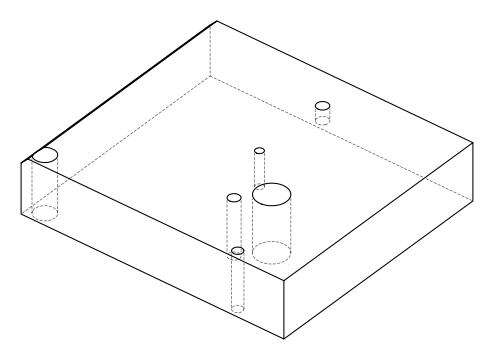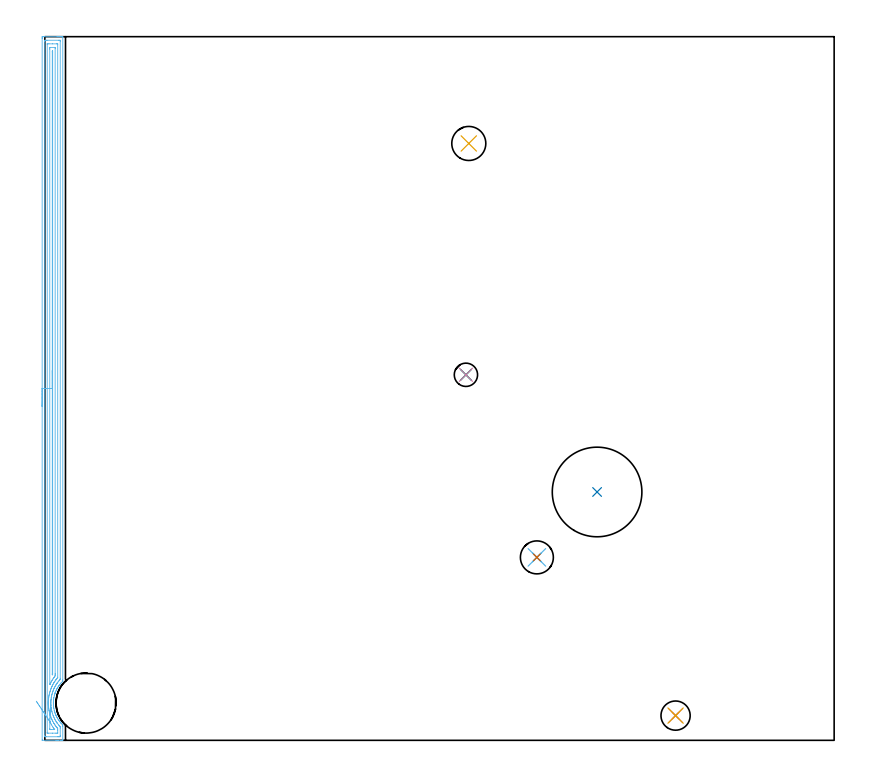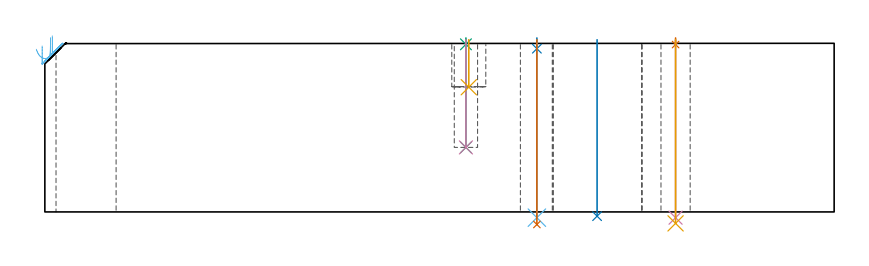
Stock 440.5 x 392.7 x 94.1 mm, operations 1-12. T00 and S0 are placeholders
(PLAN: 13 operations, 10 tool changes, 21.1 min)
(1 SPOT_DRILL | STEP1HOLE | NXT0321_9005460120000 | 0.03 min | 6 mm3)
(2 SPOT_DRILL_1 | STEP1HOLE_1 | NXT0321_9005460120000 | 0.05 min | 178 mm3)
(3 SPOT_DRILL_2 | STEP1POCKET | NXT0321_9005460120000 | 0.03 min | 6 mm3)
(4 DRILL_THROUGH_HOLE_INTO_CENTER | STEP1HOLE | NXT0301_065 | 0.4 min | 6481 mm3)
(5 DRILL_TO_ENLARGE_THROUGH_HOLE | STEP1HOLE | UGT0301_287 | 0.41 min | 13106 mm3)
(6 DRILL_THROUGH_HOLE_INTO_CENTER_1 | STEP1HOLE_1 | NXT0301_065 | 0.4 min | 6358 mm3)
(7 DRILL_TO_ENLARGE_THROUGH_HOLE_1 | STEP1HOLE_1 | UGT0301_253 | 0.41 min | 18434 mm3)
(8 INDEXABLE_INSERT_DRILL_THROUGH_HOLE_FROM_SOLID | STEP1HOLE_3 | NXT0302_038 | 0.4 min | 184695 mm3)
(9 DRILL_BLIND_HOLE_INTO_CENTER | STEP1POCKET | NXT0301_055 | 0.24 min | 3135 mm3)
(10 DRILL_TO_ENLARGE_BLIND_HOLE | STEP1POCKET | UGT0301_374 | 0.24 min | 4548 mm3)
(11 INDEXABLE_INSERT_DRILL_BLIND_HOLE_FROM_SOLID | STEP1POCKET_1 | NXT0302_009 | 0.11 min | 6868 mm3)
(12 AREA_MILL | FG_CHAMFER_SURFACE | UGT0205_001 | 15.7 min | 25965 mm3)
(13 MILL_THROUGH_HOLE_FROM_SOLID_MATERIAL | STEP1HOLE_2 | UGT0201_018 | Circular | 2.63 min | 82766 mm3)
(TOOL NXT0321_9005460120000 | NC Spot Drill, 142deg, 12mm, Carbide, Uncoated | D12 PA142 FL30 Z2)
(TOOL NXT0301_065 | Carbide Drill 9.4mm [860.1-0940-075A1-MM 2214] | D9.4 PA140 FL98 Z2)
(TOOL UGT0301_287 | Twist Drill 16.3 mm | D16.3 PA118 FL125 Z2)
(TOOL UGT0301_253 | Twist Drill 18.4 mm | D18.4 PA118 FL135 Z2)
(TOOL NXT0302_038 | Index. Insert Drill 50mm [880-D5000L50-04] | D50 PA176 FL200 Z2)
(TOOL NXT0301_055 | Carbide Drill 8.4mm [860.1-0840-042A1-MM 2214] | D8.4 PA140 FL61 Z2)
(TOOL UGT0301_374 | Twist Drill Flat Bottom 13 mm | D13 PA180 FL101 Z2)
(TOOL NXT0302_009 | Index. Insert Drill 19mm [880-D1900L25-05] | D19 PA176 FL95 Z2)
(TOOL UGT0205_001 | Chamfer Mill 20 x 3 x 45 deg. | D20 FL50 Z2)
(TOOL UGT0201_018 | End mill 30 mm | D30 FL50 Z4)
(OP 1 SPOT_DRILL)
G17 G21 G94 G90
T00 M6
G54
G17 G0 G90 X352. Y13.8 S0 M3
G43 Z104.1 H0
G94 G81 G98 Z93.398 F250. R97.1
G80
M5
M2
(OP 2 SPOT_DRILL_1)
G17 G21 G94 G90
T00 M6
G54
G17 G0 G90 X274.6 Y102.1 S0 M3
G43 Z104.1 H0
G94 G81 G98 Z91.1 F250. R97.1
G80
M5
M2
(OP 3 SPOT_DRILL_2)
G17 G21 G94 G90
T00 M6
G54
G17 G0 G90 X235. Y204. S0 M3
G43 Z104.1 H0
G94 G81 G98 Z93.54 F250. R97.1
G80
M5
M2
(OP 4 DRILL_THROUGH_HOLE_INTO_CENTER)
G17 G21 G94 G90
T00 M6
G54
G17 G0 G90 X352. Y13.8 S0 M3
G43 Z104.1 H1
G94 G73 G98 Z-3.211 F250. Q8.846 R96.1
G80
M5
M2
(OP 5 DRILL_TO_ENLARGE_THROUGH_HOLE)
G17 G21 G94 G90
T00 M6
G54
G17 G0 G90 X352. Y13.8 S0 M3
G43 Z104.1 H0
G94 G73 G98 Z-6.397 F250. Q14.357 R96.1
G80
M5
M2
(OP 6 DRILL_THROUGH_HOLE_INTO_CENTER_1)
G17 G21 G94 G90
T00 M6
G54
G17 G0 G90 X274.6 Y102.1 S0 M3
G43 Z104.1 H1
G94 G73 G98 Z-3.211 F250. Q8.846 R96.1
G80
M5
M2
(OP 7 DRILL_TO_ENLARGE_THROUGH_HOLE_1)
G17 G21 G94 G90
T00 M6
G54
G17 G0 G90 X274.6 Y102.1 S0 M3
G43 Z104.1 H0
G94 G73 G98 Z-7.028 F250. Q16.855 R96.1
G80
M5
M2
(OP 8 INDEXABLE_INSERT_DRILL_THROUGH_HOLE_FROM_SOLID)
G17 G21 G94 G90
T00 M6
G54
G17 G0 G90 X308.2 Y138.6 S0 M3
G43 Z104.1 H1
G94 G81 G98 Z-2.373 F250. R96.1
G80
M5
M2
(OP 9 DRILL_BLIND_HOLE_INTO_CENTER)
G17 G21 G94 G90
T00 M6
G54
G17 G0 G90 X235. Y204. S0 M3
G43 Z104.1 H1
G94 G81 G98 Z36. F250. R96.1
G80
M5
M2
(OP 10 DRILL_TO_ENLARGE_BLIND_HOLE)
G17 G21 G94 G90
T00 M6
G54
G17 G0 G90 X235. Y204. S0 M3
G43 Z104.1 H0
G94 G73 G98 Z36. F250. Q11.62 R96.1
G80
M5
M2
(OP 11 INDEXABLE_INSERT_DRILL_BLIND_HOLE_FROM_SOLID)
G17 G21 G94 G90
T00 M6
G54
G17 G0 G90 X236.6 Y333.1 S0 M3
G43 Z104.1 H1
G94 G81 G98 Z69.6 F250. R96.1
G80
M5
M2
(OP 12 AREA_MILL)
G17 G21 G94 G90
T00 M6
G54
G17 G0 G90 X-1.5 Y186.35 S1061 M3
G43 Z104.1 H0
Z92.6
G94 G1 Y186.388 Z91.728 F250.
Y186.502 Z90.864
Y186.691 Z90.012
Y186.953 Z89.18
Y187.287 Z88.374
Y187.69 Z87.6
Y188.158 Z86.864
Y188.69 Z86.172
Y189.279 Z85.529
Y189.922 Z84.94
Y190.614 Z84.408
Y191.35 Z83.94
Y192.124 Z83.537
Y192.93 Z83.203
Y193.762 Z82.941
Y194.613 Z82.752
Y195.478 Z82.638
Y196.35 Z82.6
Y391.647
X-1.499 Y392.077 Z82.601
X-1.495 Y392.536 Z82.603
X-1.492 Y392.69 Z82.606
X-1.042 Y392.695 Z83.056
X-0.427 Y392.7 Z83.671
X6.896 Z90.99
X7.43 Z91.526
X7.778 Z91.874
X8.312 Z92.408
X8.66 Z92.755
X9.356 Z93.456
X9.638 Z93.738
X9.993 Y392.693 Z94.084
X9.997 Y392.692 Z94.088
X10. Y392.523 Z94.1
Y33.691
X10.003 Y32.983 Z94.096
X10. Y32.977 Z94.093
X9.819 Y32.798 Z93.917
X9.382 Y32.351 Z93.478
X9.259 Y32.226 Z93.357
X9.035 Y31.983 Z93.134
X8.381 Y31.208 Z92.48
X8.286 Y31.09 Z92.386
X7.956 Y30.646 Z92.056
X7.778 Y30.394 Z91.877
X7.638 Y30.196 Z91.737
X7.504 Y29.997 Z91.603
X7.302 Y29.67 Z91.401
X7.075 Y29.303 Z91.175
X6.846 Y28.904 Z90.946
X6.753 Y28.732 Z90.853
X6.628 Y28.5 Z90.726
X6.366 Y27.965 Z90.464
X6.163 Y27.516 Z90.261
X5.8 Y26.623 Z89.895
X5.769 Y26.541 Z89.864
X5.752 Y26.498 Z89.848
X5.72 Y26.402 Z89.818
X5.621 Y26.095 Z89.719
X5.504 Y25.73 Z89.602
X5.253 Y24.836 Z89.352
X5.057 Y23.943 Z89.154
X4.974 Y23.497 Z89.073
X4.907 Y23.05 Z89.003
X4.896 Y22.967 Z88.992
X4.875 Y22.806 Z88.971
X4.827 Y22.282 Z88.926
X4.817 Y22.156 Z88.913
X4.813 Y22.073 Z88.906
X4.801 Y21.854 Z88.893
X4.769 Y21.263 Z88.858
X4.77 Y21.179 Z88.855
X4.769 Y20.719 Z88.854
X4.768 Y20.546 Z88.857
X4.769 Y20.37
X4.774 Y20.285 Z88.859
X4.789 Y19.941 Z88.88
X4.811 Y19.477 Z88.905
X4.818 Y19.392 Z88.911
X4.837 Y19.135 Z88.935
X4.86 Y18.914 Z88.96
X4.873 Y18.794 Z88.973
X4.892 Y18.655 Z88.992
X4.902 Y18.583 Z89.002
X5.053 Y17.69 Z89.151
X5.246 Y16.797 Z89.342
X5.27 Y16.71 Z89.364
X5.302 Y16.589 Z89.4
X5.352 Y16.406 Z89.45
X5.393 Y16.264 Z89.487
X5.442 Y16.083 Z89.538
X5.491 Y15.903 Z89.586
X5.519 Y15.817 Z89.613
X5.617 Y15.501 Z89.712
X5.75 Y15.101 Z89.849
X5.786 Y15.01 Z89.884
X6.053 Y14.358 Z90.152
X6.153 Y14.117 Z90.25
X6.194 Y14.029 Z90.29
X6.267 Y13.868 Z90.366
X6.308 Y13.78 Z90.407
X6.401 Y13.582 Z90.497
X6.566 Y13.224 Z90.665
X6.635 Y13.085 Z90.735
X6.838 Y12.713 Z90.936
X6.896 Y12.611 Z90.994
X7.055 Y12.33 Z91.152
X7.276 Y11.964 Z91.374
X7.505 Y11.602 Z91.603
X7.568 Y11.508 Z91.666
X7.616 Y11.437 Z91.713
X7.933 Y10.988 Z92.03
X8.26 Y10.544 Z92.359
X8.331 Y10.454 Z92.431
X8.381 Y10.392 Z92.481
X8.954 Y9.712 Z93.052
X9.005 Y9.65 Z93.104
X9.087 Y9.561 Z93.187
X9.258 Y9.375 Z93.358
X9.512 Y9.114 Z93.612
X9.86 Y8.757 Z93.96
X9.953 Y8.667 Z94.053
X9.983 Y8.633 Z94.083
X9.993 Y8.618 Z94.093
X10. Y7.773 Z94.1
Y0.176
X9.997 Y0.008 Z94.088
X9.993 Y0.007 Z94.084
X9.638 Y0. Z93.738
X9.356 Z93.456
X8.66 Z92.755
X7.43 Z91.526
X6.896 Z90.99
X6.281 Z90.376
X-1.309 Y0.001 Z82.788
X-1.492 Y0.01 Z82.606
X-1.499 Y0.193 Z82.599
X-1.5 Y196.35 Z82.6
X-0.086 Z84.014
X-0.085 Y390.214 Z84.015
Y390.289
X-0.079 Y390.689 Z84.021
X0.32 Y390.697 Z84.42
X0.722 Y390.699 Z84.822
X1.199 Y390.7 Z85.299
X7.778 Y390.699 Z91.878
X8.258 Y390.697 Z92.358
X8.481 Y390.69 Z92.581
X8.579 Y390.665 Z92.679
X8.584 Y390.366 Z92.684
X8.585 Y390.289 Z92.685
X8.586 Y34.585 Z92.686
X8.583 Y34.176 Z92.683
X8.581 Y34.074 Z92.681
X8.579 Y34.026 Z92.679
X8.561 Y33.993 Z92.661
X8.466 Y33.887 Z92.566
X8.29 Y33.691 Z92.39
X8.049 Y33.416 Z92.149
X7.778 Y33.101 Z91.878
X7.64 Y32.937 Z91.74
X7.526 Y32.798 Z91.626
X7.248 Y32.44 Z91.348
X6.896 Y31.973 Z90.996
X6.867 Y31.933 Z90.967
X6.846 Y31.904 Z90.946
X6.508 Y31.403 Z90.608
X6.255 Y31.01 Z90.355
X6.162 Y30.86 Z90.262
X6.014 Y30.617 Z90.114
X5.831 Y30.301 Z89.931
X5.728 Y30.116 Z89.828
X5.518 Y29.725 Z89.618
X5.262 Y29.223 Z89.362
X5.236 Y29.17 Z89.336
X5.219 Y29.135 Z89.319
X5.132 Y28.946 Z89.232
X4.945 Y28.518 Z89.045
X4.865 Y28.329 Z88.965
X4.686 Y27.888 Z88.786
X4.506 Y27.435 Z88.606
X4.466 Y27.326 Z88.566
X4.438 Y27.245 Z88.538
X4.25 Y26.664 Z88.35
X4.221 Y26.571 Z88.321
X4.212 Y26.541 Z88.312
X4.027 Y25.874 Z88.127
X3.966 Y25.648 Z88.066
X3.85 Y25.16 Z87.95
X3.759 Y24.754 Z87.859
X3.69 Y24.428 Z87.79
X3.589 Y23.86 Z87.689
X3.56 Y23.666 Z87.66
X3.467 Y22.967 Z87.567
X3.457 Y22.876 Z87.557
X3.391 Y22.073 Z87.491
X3.39 Y22.051 Z87.49
X3.368 Y21.676 Z87.468
X3.349 Y21.198 Z87.449
Y21.179
X3.35 Y20.304 Z87.45
X3.351 Y20.285 Z87.451
X3.368 Y19.906 Z87.468
X3.395 Y19.392 Z87.495
X3.397 Y19.363 Z87.497
X3.481 Y18.498 Z87.581
X3.496 Y18.368 Z87.596
X3.62 Y17.604 Z87.72
X3.715 Y17.062 Z87.815
X3.746 Y16.902 Z87.846
X3.787 Y16.71 Z87.887
X3.91 Y16.161 Z88.01
X4.002 Y15.817 Z88.102
X4.249 Y14.923 Z88.349
X4.56 Y14.029 Z88.66
X4.771 Y13.501 Z88.871
X4.927 Y13.136 Z89.027
X5.132 Y12.675 Z89.232
X5.336 Y12.242 Z89.436
X5.534 Y11.834 Z89.634
X5.804 Y11.348 Z89.904
X6.014 Y10.983 Z90.114
X6.258 Y10.578 Z90.358
X6.336 Y10.454 Z90.436
X6.56 Y10.116 Z90.66
X6.896 Y9.625 Z90.996
X6.922 Y9.587 Z91.022
X6.941 Y9.561 Z91.041
X7.075 Y9.379 Z91.175
X7.64 Y8.667 Z91.74
X7.778 Y8.501 Z91.878
X8.112 Y8.112 Z92.212
X8.404 Y7.773 Z92.504
X8.579 Y7.564 Z92.679
X8.586 Y6.879 Z92.686
X8.585 Y2.486 Z92.685
X8.584 Y2.411 Z92.684
X8.579 Y2.011 Z92.679
X8.18 Y2.003 Z92.28
X7.778 Y2.001 Z91.878
X7.301 Y2. Z91.401
X0.722 Y2.001 Z84.822
X0.242 Y2.003 Z84.342
X0.019 Y2.01 Z84.119
X-0.079 Y2.035 Z84.021
X-0.085 Y2.335 Z84.015
Y2.411
X-0.086 Y196.35 Z84.014
X1.328 Z85.428
X1.329 Y388.502 Z85.429
X1.33 Y388.641 Z85.43
X1.333 Y388.675 Z85.433
X1.335 Y388.686 Z85.435
X1.345 Y388.69 Z85.445
X1.411 Y388.697 Z85.511
X1.604 Y388.699 Z85.704
X2.291 Y388.7 Z86.391
X4.25 Z88.35
X6.7 Z90.8
X6.896 Y388.698 Z90.996
X7.091 Y388.694 Z91.191
X7.146 Y388.69 Z91.246
X7.165 Y388.685 Z91.265
X7.167 Y388.668 Z91.267
X7.17 Y388.595 Z91.27
X7.171 Y388.502 Z91.271
Y388.223
Y35.2
X7.169 Y35.106 Z91.269
X7.165 Y35.033 Z91.265
X7.161 Y34.993 Z91.261
X6.827 Y34.585 Z90.927
X6.463 Y34.13 Z90.563
X6.12 Y33.691 Z90.22
X6.074 Y33.63 Z90.174
X6.014 Y33.547 Z90.114
X5.707 Y33.109 Z89.807
X5.492 Y32.798 Z89.592
X5.349 Y32.578 Z89.449
X5.132 Y32.235 Z89.232
X5.007 Y32.031 Z89.107
X4.931 Y31.904 Z89.031
X4.682 Y31.466 Z88.782
X4.428 Y31.01 Z88.528
X4.366 Y30.893 Z88.466
X4.25 Y30.665 Z88.35
X4.072 Y30.297 Z88.172
X3.987 Y30.116 Z88.087
X3.795 Y29.684 Z87.895
X3.596 Y29.223 Z87.696
X3.529 Y29.06 Z87.629
X3.368 Y28.664 Z87.468
X3.275 Y28.423 Z87.375
X3.241 Y28.329 Z87.341
X3.053 Y27.755 Z87.153
X2.952 Y27.435 Z87.052
X2.844 Y27.073 Z86.944
X2.692 Y26.541 Z86.792
X2.649 Y26.377 Z86.749
X2.486 Y25.725 Z86.586
X2.472 Y25.662 Z86.572
X2.469 Y25.648 Z86.569
X2.32 Y24.922 Z86.42
X2.288 Y24.754 Z86.388
X2.188 Y24.162 Z86.288
X2.147 Y23.86 Z86.247
X2.084 Y23.374 Z86.184
X2.045 Y22.967 Z86.145
X2.011 Y22.554 Z86.111
X1.979 Y22.073 Z86.079
X1.96 Y21.712 Z86.06
X1.941 Y21.179 Z86.041
X1.939 Y20.839 Z86.039
X1.942 Y20.285 Z86.042
X1.955 Y19.929 Z86.055
X1.983 Y19.392 Z86.083
X2.012 Y18.979 Z86.112
X2.056 Y18.498 Z86.156
X2.11 Y17.986 Z86.21
X2.169 Y17.604 Z86.269
X2.28 Y16.919 Z86.38
X2.32 Y16.71 Z86.42
X2.486 Y15.875 Z86.586
X2.499 Y15.817 Z86.599
X2.503 Y15.8 Z86.603
X2.628 Y15.305 Z86.728
X2.731 Y14.923 Z86.831
X2.826 Y14.578 Z86.926
X2.991 Y14.029 Z87.091
X3.247 Y13.258 Z87.347
X3.292 Y13.136 Z87.392
X3.368 Y12.937 Z87.468
X3.659 Y12.242 Z87.759
X3.884 Y11.719 Z87.984
X4.058 Y11.348 Z88.158
X4.25 Y10.949 Z88.35
X4.507 Y10.454 Z88.607
X4.826 Y9.871 Z88.926
X5.011 Y9.561 Z89.111
X5.132 Y9.365 Z89.232
X5.585 Y8.667 Z89.685
X5.762 Y8.411 Z89.862
X6.014 Y8.058 Z90.114
X6.228 Y7.773 Z90.328
X6.525 Y7.397 Z90.625
X6.896 Y6.933 Z90.996
X6.94 Y6.879 Z91.04
X7.164 Y6.607 Z91.264
X7.169 Y5.986 Z91.269
X7.171 Y5.707 Z91.271
Y4.198
X7.17 Y4.059 Z91.27
X7.167 Y4.025 Z91.267
X7.165 Y4.014 Z91.265
X7.155 Y4.01 Z91.255
X7.089 Y4.003 Z91.189
X6.896 Y4.001 Z90.996
X6.209 Y4. Z90.309
X4.25 Z88.35
X1.8 Z85.9
X1.604 Y4.002 Z85.704
X1.409 Y4.006 Z85.509
X1.354 Y4.01 Z85.454
X1.335 Y4.015 Z85.435
X1.333 Y4.032 Z85.433
X1.33 Y4.105 Z85.43
X1.329 Y4.198 Z85.429
X1.328 Y4.478 Z85.428
Y196.35
X2.743 Z86.843
Y385.821
X2.746 Y386.451 Z86.846
X2.75 Y386.664 Z86.85
X2.751 Y386.69 Z86.851
X2.772 Y386.693 Z86.872
X2.826 Y386.697 Z86.926
X2.934 Y386.699 Z87.034
X5.568 Z89.668
X5.673 Y386.697 Z89.773
X5.725 Y386.694 Z89.825
X5.747 Y386.69 Z89.847
X5.75 Y386.678 Z89.85
X5.753 Y386.566 Z89.853
X5.757 Y386.081 Z89.857
Y37.266
X5.756 Y36.634 Z89.856
X5.754 Y36.373 Z89.854
X5.75 Y36.056 Z89.85
X5.738 Y35.912 Z89.838
X5.285 Y35.324 Z89.385
X5.132 Y35.119 Z89.232
X4.909 Y34.811 Z89.009
X4.748 Y34.585 Z88.848
X4.545 Y34.286 Z88.645
X4.25 Y33.843 Z88.35
X4.191 Y33.751 Z88.291
X4.154 Y33.691 Z88.254
X3.857 Y33.196 Z87.957
X3.621 Y32.798 Z87.721
X3.529 Y32.635 Z87.629
X3.368 Y32.344 Z87.468
X3.217 Y32.057 Z87.317
X3.137 Y31.904 Z87.237
X3.036 Y31.702 Z87.136
X2.92 Y31.464 Z87.02
X2.782 Y31.179 Z86.882
X2.749 Y31.112 Z86.849
X2.748 Z86.848
X2.746 Y31.121 Z86.846
X2.744 Y31.168 Z86.844
X2.743 Y31.416 Z86.843
Y31.644
Y196.35
X4.157 Z88.257
Y384.127
X4.159 Y384.222 Z88.259
X4.164 Y384.41 Z88.264
X4.174 Y384.69 Z88.274
X4.25 Z88.35
X4.336 Y384.684 Z88.436
X4.343 Y384.033 Z88.443
Y37.172
X4.341 Y37.078 Z88.441
X4.336 Y36.89 Z88.436
X4.328 Y36.813 Z88.428
X4.307 Y36.781 Z88.407
X4.25 Y36.698 Z88.35
X4.209 Y36.643 Z88.309
X4.182 Y36.61 Z88.282
X4.167 Y36.593 Z88.267
X4.165 Z88.265
X4.164 Y36.607 Z88.264
X4.158 Y36.983 Z88.258
X4.157 Y37.361 Z88.257
Y196.35
Y197.222 Z88.295
Y198.086 Z88.409
Y198.938 Z88.598
Y199.77 Z88.86
Y200.576 Z89.194
Y201.35 Z89.597
Y202.086 Z90.065
Y202.778 Z90.596
Y203.421 Z91.186
Y204.01 Z91.829
Y204.541 Z92.521
Y205.01 Z93.257
Y205.413 Z94.031
Y205.747 Z94.837
Y206.009 Z95.669
Y206.198 Z96.52
Y206.312 Z97.385
Y206.35 Z98.257
G0 Z104.1
X-4.757 Y21.811
Z90.767
G1 X-4.506 Y21.432 Z90.023
X-4.22 Y21. Z89.321
X-3.901 Y20.519 Z88.666
X-3.552 Y19.992 Z88.065
X-3.175 Y19.424 Z87.521
X-2.774 Y18.818 Z87.038
X-2.351 Y18.179 Z86.621
X-1.909 Y17.513 Z86.272
X-1.452 Y16.824 Z85.994
X-0.984 Y16.117 Z85.789
X-0.507 Y15.398 Z85.659
X-0.026 Y14.672 Z85.604
X0.455 Y13.945 Z85.626
X0.934 Y13.222 Z85.723
X1.407 Y12.51 Z85.896
X1.869 Y11.812 Z86.143
X2.318 Y11.135 Z86.461
X2.749 Y10.484 Z86.849
X2.769 Y10.454 Z86.869
X2.81 Y10.375 Z86.91
X3.045 Y9.888 Z87.145
X3.212 Y9.561 Z87.312
X3.368 Y9.266 Z87.468
X3.704 Y8.667 Z87.804
X4.216 Y7.807 Z88.316
X4.599 Y7.233 Z88.699
X4.846 Y6.879 Z88.946
X5.132 Y6.485 Z89.232
X5.366 Y6.168 Z89.466
X5.458 Y6.042 Z89.558
X5.48 Y6.009 Z89.58
X5.444 Y6.007 Z89.544
X5.34 Y6.003 Z89.44
X5.132 Y6. Z89.232
X3.368 Z87.468
X2.932 Y6.001 Z87.032
X2.827 Y6.003 Z86.927
X2.775 Y6.006 Z86.875
X2.753 Y6.01 Z86.853
X2.75 Y6.022 Z86.85
X2.747 Y6.134 Z86.847
X2.743 Y6.619 Z86.843
Y9.865
X2.744 Y10.193 Z86.844
X2.748 Y10.454 Z86.848
X2.749 Y10.484 Z86.849
X2.786 Y11.352 Z86.924
X2.823 Y12.211 Z87.075
X2.859 Y13.053 Z87.3
X2.893 Y13.872 Z87.597
X2.927 Y14.663 Z87.965
X2.959 Y15.418 Z88.4
X2.99 Y16.132 Z88.9
X3.018 Y16.801 Z89.46
X3.044 Y17.418 Z90.076
X3.068 Y17.979 Z90.743
X3.089 Y18.48 Z91.457
X3.108 Y18.916 Z92.212
X3.124 Y19.285 Z93.003
X3.136 Y19.585 Z93.822
X3.146 Y19.811 Z94.665
X3.153 Y19.963 Z95.523
X3.156 Y20.04 Z96.392
Y20.041 Z97.265
G0 Z104.1
M5
M2
